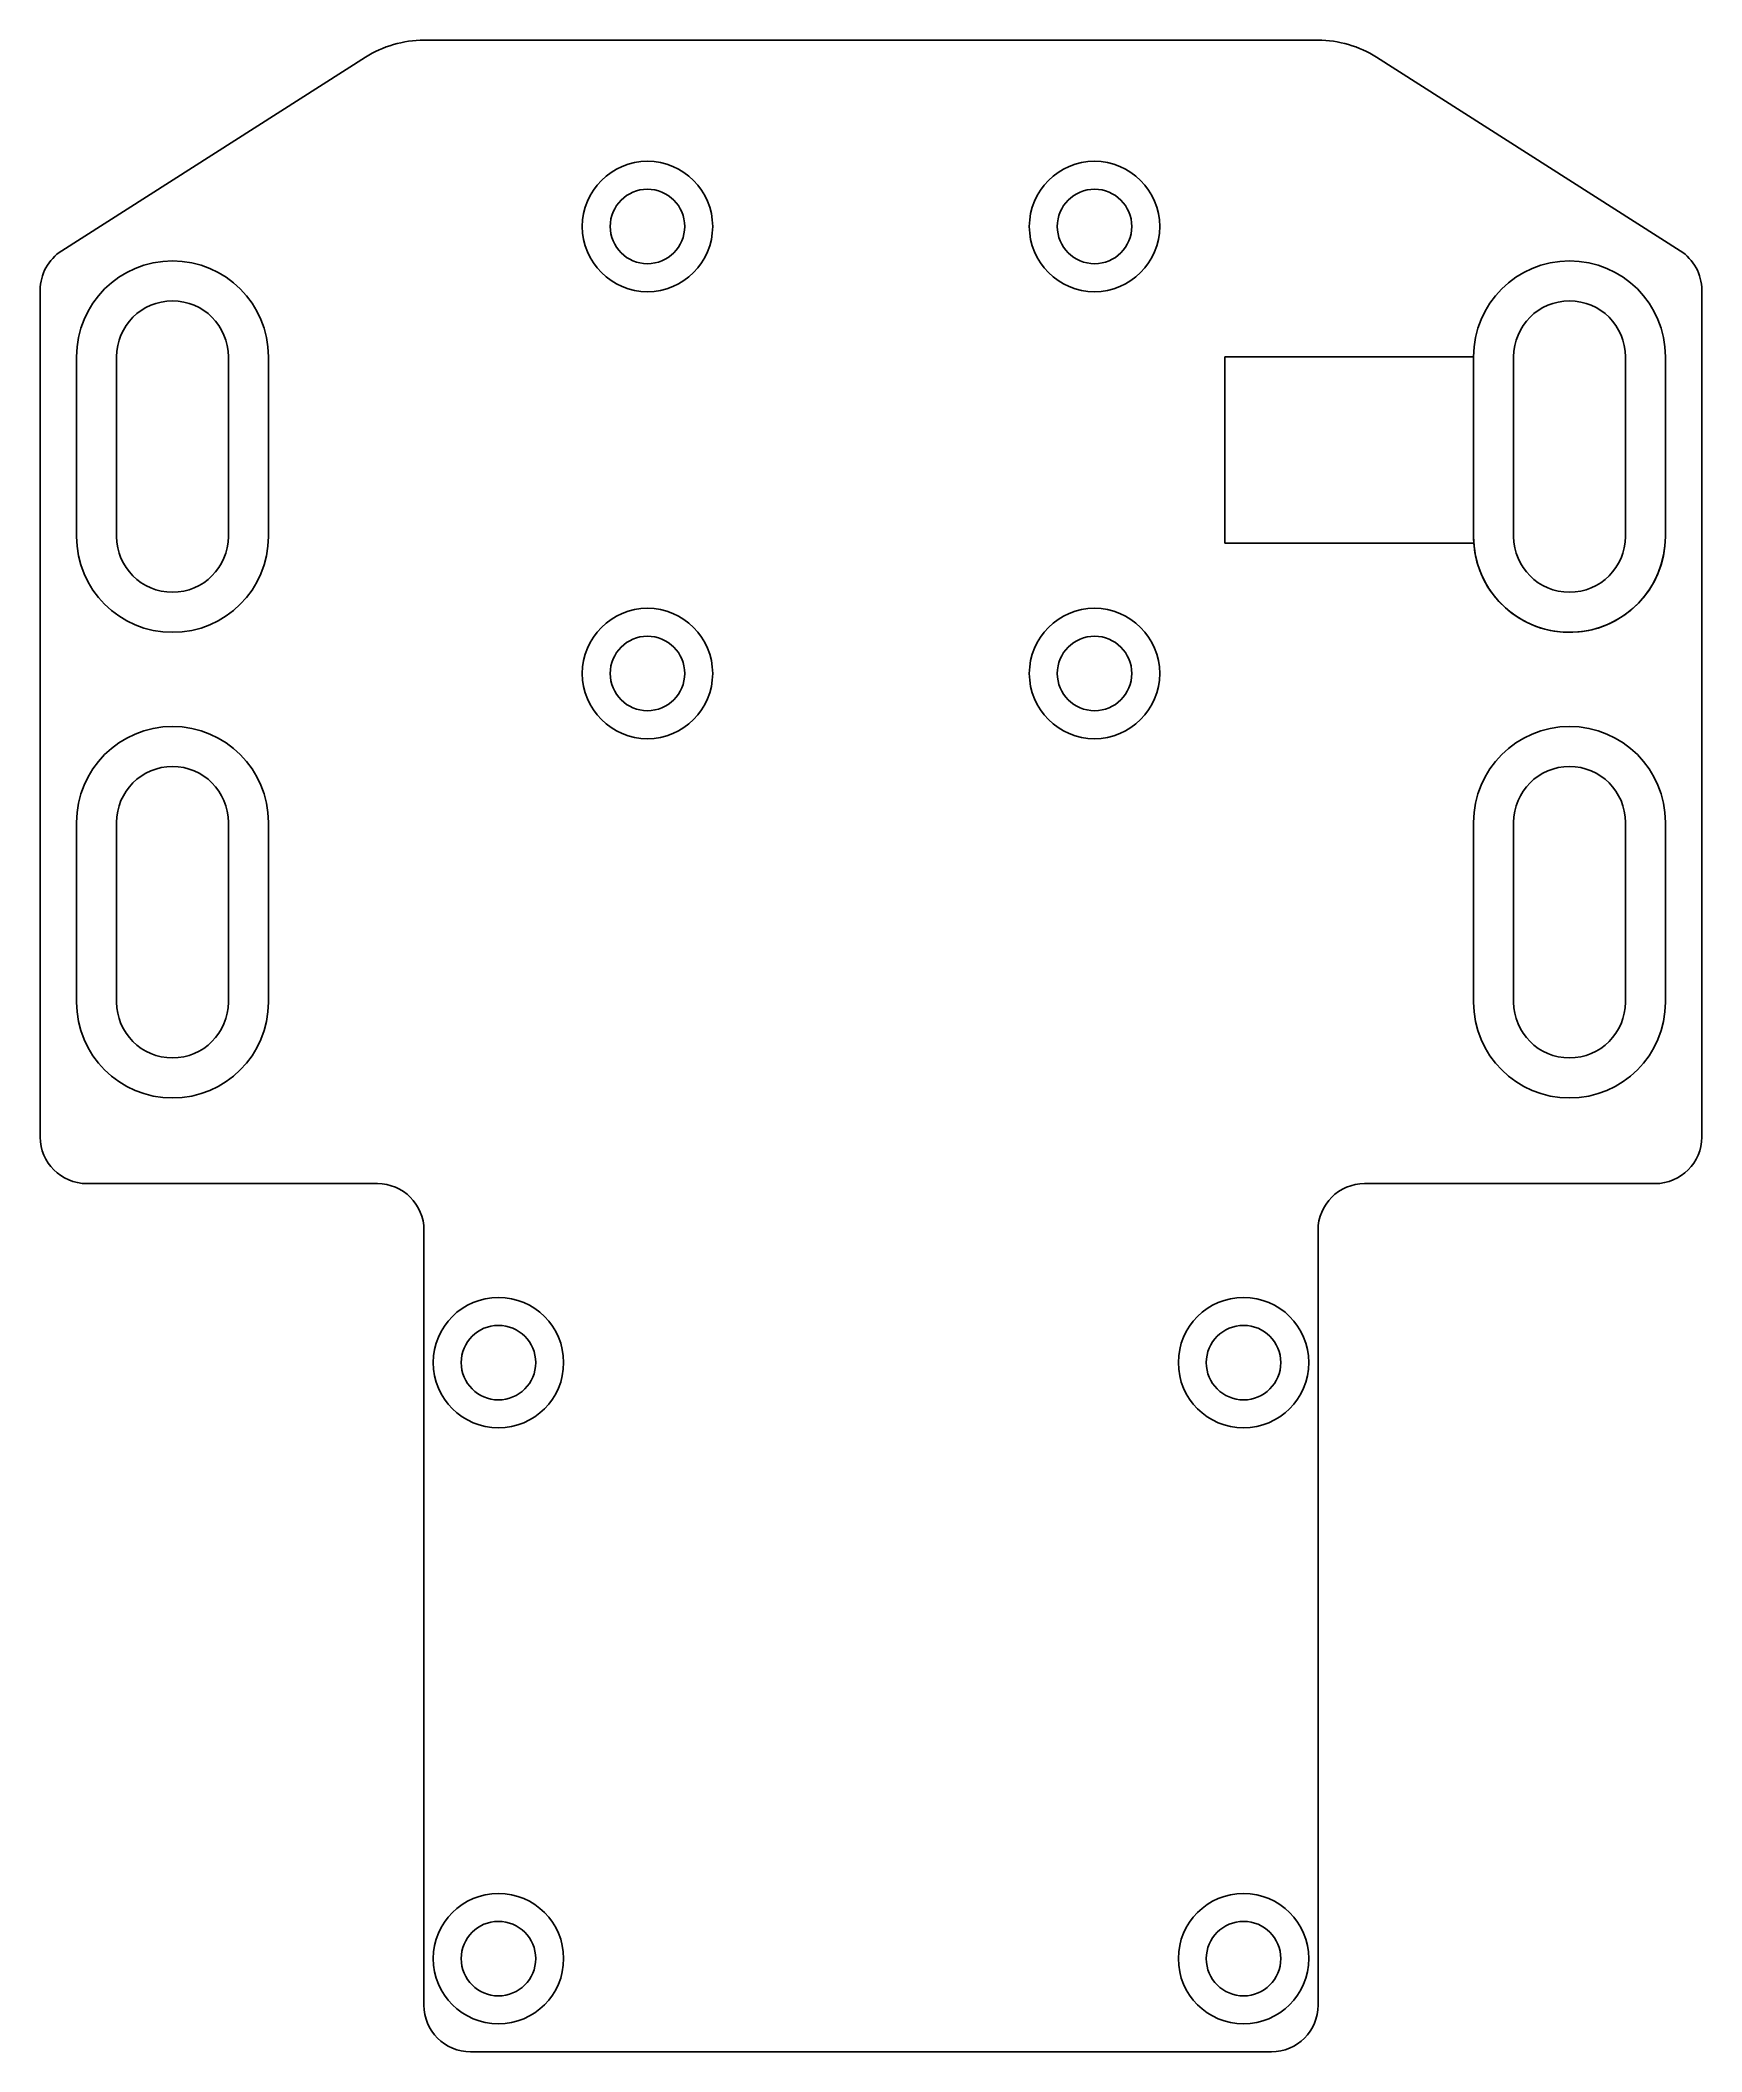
# Model space of a CAD drawing. Header units: millimetres. Extents: x 60 to 149, y -192 to -84.
import ezdxf

# ---------------------------------------------------------------- set-up
doc = ezdxf.new("R2010")
doc.units = ezdxf.units.MM
doc.layers.add('bottom_bracket', color=7, linetype='CONTINUOUS')

msp = doc.modelspace()

# ---------------------------------------------------------------- linework, layer by layer
at = {"layer": 'bottom_bracket'}
for p, q in [((80.5437, -83.9593), (128.544, -83.9593)), ((128.544, -83.9593, 10), (80.5437, -83.9593, 10)), ((80.5437, -83.9593), (80.5437, -83.9593, 10)), ((80.5437, -83.9593), (128.544, -83.9593)), ((80.5437, -83.9593), (80.5437, -83.9593, 10)), ((128.544, -83.9593, 10), (80.5437, -83.9593, 10)), ((128.544, -83.9593), (128.544, -83.9593, 10)), ((128.544, -83.9593), (128.544, -83.9593, 10)), ((61.1002, -95.2666), (77.4086, -84.8734)), ((61.1002, -95.2666, 10), (77.4086, -84.8734, 10)), ((61.1002, -95.2666), (77.4086, -84.8734)), ((61.1002, -95.2666, 10), (77.4086, -84.8734, 10)), ((77.4086, -84.8734), (77.4086, -84.8734, 10)), ((77.4086, -84.8734), (77.4086, -84.8734, 10)), ((147.987, -95.2666), (131.679, -84.8734)), ((147.987, -95.2666, 10), (131.679, -84.8734, 10)), ((131.679, -84.8734), (131.679, -84.8734, 10)), ((131.679, -84.8734), (131.679, -84.8734, 10)), ((147.987, -95.2666), (131.679, -84.8734)), ((147.987, -95.2666, 10), (131.679, -84.8734, 10)), ((89.0437, -93.9593), (89.0437, -93.9593, 5)), ((89.0437, -93.9593), (89.0437, -93.9593, 5)), ((90.5437, -93.9593, 5), (90.5437, -93.9593, 10)), ((90.5437, -93.9593, 5), (90.5437, -93.9593, 10)), ((118.544, -93.9593, 5), (118.544, -93.9593, 10)), ((118.544, -93.9593, 5), (118.544, -93.9593, 10)), ((120.044, -93.9593), (120.044, -93.9593, 5)), ((120.044, -93.9593), (120.044, -93.9593, 5)), ((61.1002, -95.2666), (61.1002, -95.2666, 10)), ((61.1002, -95.2666), (61.1002, -95.2666, 10)), ((147.987, -95.2666), (147.987, -95.2666, 10)), ((147.987, -95.2666), (147.987, -95.2666, 10)), ((59.9437, -142.846), (59.9437, -97.3749)), ((59.9437, -142.846, 10), (59.9437, -97.3749, 10)), ((59.9437, -97.3749), (59.9437, -97.3749, 10)), ((59.9437, -142.846), (59.9437, -97.3749)), ((59.9437, -142.846, 10), (59.9437, -97.3749, 10)), ((59.9437, -97.3749), (59.9437, -97.3749, 10)), ((149.144, -142.846), (149.144, -97.3749)), ((149.144, -142.846, 10), (149.144, -97.3749, 10)), ((149.144, -97.3749), (149.144, -97.3749, 10)), ((149.144, -142.846), (149.144, -97.3749)), ((149.144, -142.846, 10), (149.144, -97.3749, 10)), ((149.144, -97.3749), (149.144, -97.3749, 10)), ((61.8937, -110.599, 10), (61.8937, -100.954, 10)), ((61.8937, -100.954, 10), (61.8937, -100.954, 5)), ((61.8937, -100.954, 10), (61.8937, -100.954, 5)), ((61.8937, -110.599, 10), (61.8937, -100.954, 10)), ((61.8937, -110.599, 5), (61.8937, -100.954, 5)), ((61.8937, -110.599, 5), (61.8937, -100.954, 5)), ((64.0437, -110.599), (64.0437, -100.954)), ((64.0437, -100.954), (64.0437, -100.954, 5)), ((64.0437, -110.599), (64.0437, -100.954)), ((64.0437, -100.954), (64.0437, -100.954, 5)), ((64.0437, -100.954, 5), (64.0437, -110.599, 5)), ((64.0437, -100.954, 5), (64.0437, -110.599, 5)), ((70.0437, -100.954), (70.0437, -110.599)), ((70.0437, -100.954), (70.0437, -110.599)), ((70.0437, -110.599, 5), (70.0437, -100.954, 5)), ((70.0437, -100.954), (70.0437, -100.954, 5)), ((70.0437, -100.954), (70.0437, -100.954, 5)), ((70.0437, -110.599, 5), (70.0437, -100.954, 5)), ((72.1937, -100.954, 10), (72.1937, -110.599, 10)), ((72.1937, -100.954, 10), (72.1937, -100.954, 5)), ((72.1937, -100.954, 10), (72.1937, -100.954, 5)), ((72.1937, -100.954, 10), (72.1937, -110.599, 10)), ((72.1937, -100.954, 5), (72.1937, -110.599, 5)), ((72.1937, -100.954, 5), (72.1937, -110.599, 5)), ((136.894, -100.959, 10), (123.544, -100.959, 10)), ((123.544, -100.959, 10), (123.544, -110.959, 10)), ((136.894, -100.959, 10), (123.544, -100.959, 10)), ((123.544, -100.959, 10), (123.544, -100.959, 7)), ((136.894, -100.959, 7), (123.544, -100.959, 7)), ((123.544, -100.959, 10), (123.544, -100.959, 7)), ((123.544, -100.959, 10), (123.544, -110.959, 10)), ((123.544, -100.959, 7), (123.544, -110.959, 7)), ((123.544, -100.959, 7), (123.544, -110.959, 7)), ((136.894, -100.959, 7), (123.544, -100.959, 7)), ((136.894, -100.954, 10), (136.894, -100.959, 10)), ((136.894, -100.954, 10), (136.894, -100.954, 5)), ((136.894, -100.954, 10), (136.894, -100.959, 10)), ((136.894, -100.954, 5), (136.894, -110.599, 5)), ((136.894, -100.954, 10), (136.894, -100.954, 5)), ((136.894, -100.954, 5), (136.894, -110.599, 5)), ((136.894, -100.959, 10), (136.894, -100.959, 7)), ((136.894, -110.599, 7), (136.894, -100.959, 7)), ((136.894, -100.959, 10), (136.894, -100.959, 7)), ((136.894, -110.599, 7), (136.894, -100.959, 7)), ((139.044, -100.954), (139.044, -110.599)), ((139.044, -100.954), (139.044, -100.954, 5)), ((139.044, -100.954), (139.044, -110.599)), ((139.044, -100.954, 5), (139.044, -110.599, 5)), ((139.044, -100.954), (139.044, -100.954, 5)), ((139.044, -100.954, 5), (139.044, -110.599, 5)), ((145.044, -110.599), (145.044, -100.954)), ((145.044, -110.599), (145.044, -100.954)), ((145.044, -100.954), (145.044, -100.954, 5)), ((145.044, -110.599, 5), (145.044, -100.954, 5)), ((145.044, -100.954), (145.044, -100.954, 5)), ((145.044, -110.599, 5), (145.044, -100.954, 5)), ((147.194, -110.599, 10), (147.194, -100.954, 10)), ((147.194, -100.954, 10), (147.194, -100.954, 5)), ((147.194, -100.954, 10), (147.194, -100.954, 5)), ((147.194, -110.599, 10), (147.194, -100.954, 10)), ((147.194, -110.599, 5), (147.194, -100.954, 5)), ((147.194, -110.599, 5), (147.194, -100.954, 5)), ((61.8937, -110.599, 10), (61.8937, -110.599, 5)), ((61.8937, -110.599, 10), (61.8937, -110.599, 5)), ((64.0437, -110.599), (64.0437, -110.599, 5)), ((64.0437, -110.599), (64.0437, -110.599, 5)), ((70.0437, -110.599), (70.0437, -110.599, 5)), ((70.0437, -110.599), (70.0437, -110.599, 5)), ((72.1937, -110.599, 10), (72.1937, -110.599, 5)), ((72.1937, -110.599, 10), (72.1937, -110.599, 5)), ((123.544, -110.959, 10), (136.906, -110.959, 10)), ((123.544, -110.959, 10), (123.544, -110.959, 7)), ((123.544, -110.959, 10), (136.906, -110.959, 10)), ((123.544, -110.959, 7), (136.906, -110.959, 7)), ((123.544, -110.959, 10), (123.544, -110.959, 7)), ((123.544, -110.959, 7), (136.906, -110.959, 7)), ((136.894, -110.599, 7), (136.894, -110.599, 5)), ((136.894, -110.599, 7), (136.894, -110.599, 5)), ((136.906, -110.959, 7), (136.906, -110.959, 10)), ((136.906, -110.959, 7), (136.906, -110.959, 10)), ((139.044, -110.599), (139.044, -110.599, 5)), ((139.044, -110.599), (139.044, -110.599, 5)), ((145.044, -110.599), (145.044, -110.599, 5)), ((145.044, -110.599), (145.044, -110.599, 5)), ((147.194, -110.599, 10), (147.194, -110.599, 5)), ((147.194, -110.599, 10), (147.194, -110.599, 5)), ((89.0437, -117.959), (89.0437, -117.959, 5)), ((89.0437, -117.959), (89.0437, -117.959, 5)), ((90.5437, -117.959, 5), (90.5437, -117.959, 10)), ((90.5437, -117.959, 5), (90.5437, -117.959, 10)), ((118.544, -117.959, 5), (118.544, -117.959, 10)), ((118.544, -117.959, 5), (118.544, -117.959, 10)), ((120.044, -117.959), (120.044, -117.959, 5)), ((120.044, -117.959), (120.044, -117.959, 5)), ((61.8937, -135.599, 10), (61.8937, -125.954, 10)), ((61.8937, -125.954, 10), (61.8937, -125.954, 5)), ((61.8937, -125.954, 10), (61.8937, -125.954, 5)), ((61.8937, -135.599, 10), (61.8937, -125.954, 10)), ((61.8937, -135.599, 5), (61.8937, -125.954, 5)), ((61.8937, -135.599, 5), (61.8937, -125.954, 5)), ((64.0437, -135.599), (64.0437, -125.954)), ((64.0437, -125.954), (64.0437, -125.954, 5)), ((64.0437, -135.599), (64.0437, -125.954)), ((64.0437, -125.954), (64.0437, -125.954, 5)), ((64.0437, -125.954, 5), (64.0437, -135.599, 5)), ((64.0437, -125.954, 5), (64.0437, -135.599, 5)), ((70.0437, -125.954), (70.0437, -135.599)), ((70.0437, -125.954), (70.0437, -135.599)), ((70.0437, -135.599, 5), (70.0437, -125.954, 5)), ((70.0437, -125.954), (70.0437, -125.954, 5)), ((70.0437, -125.954), (70.0437, -125.954, 5)), ((70.0437, -135.599, 5), (70.0437, -125.954, 5)), ((72.1937, -125.954, 10), (72.1937, -135.599, 10)), ((72.1937, -125.954, 10), (72.1937, -125.954, 5)), ((72.1937, -125.954, 10), (72.1937, -125.954, 5)), ((72.1937, -125.954, 10), (72.1937, -135.599, 10)), ((72.1937, -125.954, 5), (72.1937, -135.599, 5)), ((72.1937, -125.954, 5), (72.1937, -135.599, 5)), ((136.894, -125.954, 10), (136.894, -135.599, 10)), ((136.894, -125.954, 10), (136.894, -125.954, 5)), ((136.894, -125.954, 10), (136.894, -125.954, 5)), ((136.894, -125.954, 10), (136.894, -135.599, 10)), ((136.894, -125.954, 5), (136.894, -135.599, 5)), ((136.894, -125.954, 5), (136.894, -135.599, 5)), ((139.044, -125.954), (139.044, -135.599)), ((139.044, -125.954), (139.044, -125.954, 5)), ((139.044, -125.954), (139.044, -135.599)), ((139.044, -125.954, 5), (139.044, -135.599, 5)), ((139.044, -125.954), (139.044, -125.954, 5)), ((139.044, -125.954, 5), (139.044, -135.599, 5)), ((145.044, -135.599), (145.044, -125.954)), ((145.044, -135.599), (145.044, -125.954)), ((145.044, -125.954), (145.044, -125.954, 5)), ((145.044, -135.599, 5), (145.044, -125.954, 5)), ((145.044, -125.954), (145.044, -125.954, 5)), ((145.044, -135.599, 5), (145.044, -125.954, 5)), ((147.194, -135.599, 10), (147.194, -125.954, 10)), ((147.194, -125.954, 10), (147.194, -125.954, 5)), ((147.194, -125.954, 10), (147.194, -125.954, 5)), ((147.194, -135.599, 10), (147.194, -125.954, 10)), ((147.194, -135.599, 5), (147.194, -125.954, 5)), ((147.194, -135.599, 5), (147.194, -125.954, 5)), ((61.8937, -135.599, 10), (61.8937, -135.599, 5)), ((61.8937, -135.599, 10), (61.8937, -135.599, 5)), ((64.0437, -135.599), (64.0437, -135.599, 5)), ((64.0437, -135.599), (64.0437, -135.599, 5)), ((70.0437, -135.599), (70.0437, -135.599, 5)), ((70.0437, -135.599), (70.0437, -135.599, 5)), ((72.1937, -135.599, 10), (72.1937, -135.599, 5)), ((72.1937, -135.599, 10), (72.1937, -135.599, 5)), ((136.894, -135.599, 10), (136.894, -135.599, 5)), ((136.894, -135.599, 10), (136.894, -135.599, 5)), ((139.044, -135.599), (139.044, -135.599, 5)), ((139.044, -135.599), (139.044, -135.599, 5)), ((145.044, -135.599), (145.044, -135.599, 5)), ((145.044, -135.599), (145.044, -135.599, 5)), ((147.194, -135.599, 10), (147.194, -135.599, 5)), ((147.194, -135.599, 10), (147.194, -135.599, 5)), ((59.9437, -142.846), (59.9437, -142.846, 10)), ((59.9437, -142.846), (59.9437, -142.846, 10)), ((149.144, -142.846), (149.144, -142.846, 10)), ((149.144, -142.846), (149.144, -142.846, 10)), ((78.0437, -145.346), (62.4437, -145.346)), ((78.0437, -145.346, 10), (62.4437, -145.346, 10)), ((62.4437, -145.346), (62.4437, -145.346, 10)), ((78.0437, -145.346), (62.4437, -145.346)), ((78.0437, -145.346, 10), (62.4437, -145.346, 10)), ((62.4437, -145.346), (62.4437, -145.346, 10)), ((78.0437, -145.346), (78.0437, -145.346, 10)), ((78.0437, -145.346), (78.0437, -145.346, 10)), ((131.044, -145.346), (131.044, -145.346, 10)), ((131.044, -145.346), (146.644, -145.346)), ((131.044, -145.346, 10), (146.644, -145.346, 10)), ((131.044, -145.346), (131.044, -145.346, 10)), ((131.044, -145.346), (146.644, -145.346)), ((131.044, -145.346, 10), (146.644, -145.346, 10)), ((146.644, -145.346), (146.644, -145.346, 10)), ((146.644, -145.346), (146.644, -145.346, 10)), ((80.5437, -189.459), (80.5437, -147.846)), ((80.5437, -189.459, 10), (80.5437, -147.846, 10)), ((80.5437, -147.846), (80.5437, -147.846, 10)), ((80.5437, -189.459), (80.5437, -147.846)), ((80.5437, -189.459, 10), (80.5437, -147.846, 10)), ((80.5437, -147.846), (80.5437, -147.846, 10)), ((128.544, -147.846), (128.544, -147.846, 10)), ((128.544, -189.459), (128.544, -147.846)), ((128.544, -189.459, 10), (128.544, -147.846, 10)), ((128.544, -147.846), (128.544, -147.846, 10)), ((128.544, -189.459), (128.544, -147.846)), ((128.544, -189.459, 10), (128.544, -147.846, 10)), ((81.0437, -154.959), (81.0437, -154.959, 5)), ((81.0437, -154.959), (81.0437, -154.959, 5)), ((82.5437, -154.959, 5), (82.5437, -154.959, 10)), ((82.5437, -154.959, 5), (82.5437, -154.959, 10)), ((126.544, -154.959, 5), (126.544, -154.959, 10)), ((126.544, -154.959, 5), (126.544, -154.959, 10)), ((128.044, -154.959), (128.044, -154.959, 5)), ((128.044, -154.959), (128.044, -154.959, 5)), ((81.0437, -186.959), (81.0437, -186.959, 5)), ((81.0437, -186.959), (81.0437, -186.959, 5)), ((82.5437, -186.959, 5), (82.5437, -186.959, 10)), ((82.5437, -186.959, 5), (82.5437, -186.959, 10)), ((126.544, -186.959, 5), (126.544, -186.959, 10)), ((126.544, -186.959, 5), (126.544, -186.959, 10)), ((128.044, -186.959), (128.044, -186.959, 5)), ((128.044, -186.959), (128.044, -186.959, 5)), ((80.5437, -189.459), (80.5437, -189.459, 10)), ((80.5437, -189.459), (80.5437, -189.459, 10)), ((128.544, -189.459), (128.544, -189.459, 10)), ((128.544, -189.459), (128.544, -189.459, 10)), ((83.0437, -191.959), (126.044, -191.959)), ((126.044, -191.959, 10), (83.0437, -191.959, 10)), ((126.044, -191.959, 10), (83.0437, -191.959, 10)), ((83.0437, -191.959), (83.0437, -191.959, 10)), ((83.0437, -191.959), (126.044, -191.959)), ((83.0437, -191.959), (83.0437, -191.959, 10)), ((126.044, -191.959), (126.044, -191.959, 10)), ((126.044, -191.959), (126.044, -191.959, 10))]:
    msp.add_line(p, q, dxfattribs=at)
for centre, radius in [((92.5437, -93.9593), 3.5), ((92.5437, -93.9593), 3.5), ((92.5437, -93.9593), 3.5), ((92.5437, -93.9593), 3.5), ((116.544, -93.9593), 3.5), ((116.544, -93.9593), 3.5), ((116.544, -93.9593), 3.5), ((116.544, -93.9593), 3.5), ((92.5437, -93.9593), 2), ((92.5437, -93.9593), 2), ((92.5437, -93.9593), 2), ((92.5437, -93.9593), 2), ((116.544, -93.9593), 2), ((116.544, -93.9593), 2), ((116.544, -93.9593), 2), ((116.544, -93.9593), 2), ((92.5437, -117.959), 3.5), ((92.5437, -117.959), 3.5), ((92.5437, -117.959), 3.5), ((92.5437, -117.959), 3.5), ((116.544, -117.959), 3.5), ((116.544, -117.959), 3.5), ((116.544, -117.959), 3.5), ((116.544, -117.959), 3.5), ((92.5437, -117.959), 2), ((92.5437, -117.959), 2), ((92.5437, -117.959), 2), ((92.5437, -117.959), 2), ((116.544, -117.959), 2), ((116.544, -117.959), 2), ((116.544, -117.959), 2), ((116.544, -117.959), 2), ((84.5437, -154.959), 3.5), ((84.5437, -154.959), 3.5), ((84.5437, -154.959), 3.5), ((84.5437, -154.959), 3.5), ((124.544, -154.959), 3.5), ((124.544, -154.959), 3.5), ((124.544, -154.959), 3.5), ((124.544, -154.959), 3.5), ((84.5437, -154.959), 2), ((84.5437, -154.959), 2), ((84.5437, -154.959), 2), ((84.5437, -154.959), 2), ((124.544, -154.959), 2), ((124.544, -154.959), 2), ((124.544, -154.959), 2), ((124.544, -154.959), 2), ((84.5437, -186.959), 3.5), ((84.5437, -186.959), 3.5), ((84.5437, -186.959), 3.5), ((84.5437, -186.959), 3.5), ((124.544, -186.959), 3.5), ((124.544, -186.959), 3.5), ((124.544, -186.959), 3.5), ((124.544, -186.959), 3.5), ((84.5437, -186.959), 2), ((84.5437, -186.959), 2), ((84.5437, -186.959), 2), ((84.5437, -186.959), 2), ((124.544, -186.959), 2), ((124.544, -186.959), 2), ((124.544, -186.959), 2), ((124.544, -186.959), 2)]:
    msp.add_circle(centre, radius, dxfattribs=at)
for centre, radius, start, end in [((80.5437, -89.7929), 5.8336, 90, 122.509), ((80.5437, -89.7929, 10), 5.8336, 90, 122.509), ((80.5437, -89.7929), 5.8336, 90, 122.509), ((80.5437, -89.7929, 10), 5.8336, 90, 122.509), ((128.544, -89.7929), 5.8336, 57.491, 90), ((128.544, -89.7929, 10), 5.8336, 57.491, 90), ((128.544, -89.7929), 5.8336, 57.491, 90), ((128.544, -89.7929, 10), 5.8336, 57.491, 90), ((62.4437, -97.3749), 2.5, 122.509, 180), ((62.4437, -97.3749, 10), 2.5, 122.509, 180), ((62.4437, -97.3749), 2.5, 122.509, 180), ((62.4437, -97.3749, 10), 2.5, 122.509, 180), ((67.0437, -100.954, 10), 5.15, 0, 180), ((67.0437, -100.954, 10), 5.15, 0, 180), ((67.0437, -100.954, 5), 5.15, 0, 180), ((67.0437, -100.954, 5), 5.15, 0, 180), ((142.044, -100.954, 10), 5.15, 0, -180), ((142.044, -100.954, 10), 5.15, 0, -180), ((142.044, -100.954, 5), 5.15, 0, -180), ((142.044, -100.954, 5), 5.15, 0, -180), ((146.644, -97.3749), 2.5, 0, 57.491), ((146.644, -97.3749, 10), 2.5, 0, 57.491), ((146.644, -97.3749), 2.5, 0, 57.491), ((146.644, -97.3749, 10), 2.5, 0, 57.491), ((67.0437, -100.954), 3, 0, 180), ((67.0437, -100.954), 3, 0, 180), ((67.0437, -100.954, 5), 3, 0, 180), ((67.0437, -100.954, 5), 3, 0, 180), ((142.044, -100.954), 3, 0, -180), ((142.044, -100.954), 3, 0, -180), ((142.044, -100.954, 5), 3, 0, -180), ((142.044, -100.954, 5), 3, 0, -180), ((67.0437, -110.599, 10), 5.15, 180, 0), ((67.0437, -110.599, 10), 5.15, 180, 0), ((67.0437, -110.599, 5), 5.15, 180, 0), ((67.0437, -110.599, 5), 5.15, 180, 0), ((67.0437, -110.599), 3, 180, 0), ((67.0437, -110.599), 3, 180, 0), ((67.0437, -110.599, 5), 3, 180, 0), ((67.0437, -110.599, 5), 3, 180, 0), ((142.044, -110.599, 7), 5.15, -180, -175.986), ((142.044, -110.599, 5), 5.15, -180, 0), ((142.044, -110.599, 5), 5.15, -180, 0), ((142.044, -110.599, 7), 5.15, -180, -175.986), ((142.044, -110.599, 10), 5.15, -175.986, 0), ((142.044, -110.599, 10), 5.15, -175.986, 0), ((142.044, -110.599), 3, -180, 0), ((142.044, -110.599), 3, -180, 0), ((142.044, -110.599, 5), 3, -180, 0), ((142.044, -110.599, 5), 3, -180, 0), ((67.0437, -125.954, 10), 5.15, 0, -180), ((67.0437, -125.954, 10), 5.15, 0, -180), ((67.0437, -125.954, 5), 5.15, 0, -180), ((67.0437, -125.954, 5), 5.15, 0, -180), ((142.044, -125.954, 10), 5.15, 0, 180), ((142.044, -125.954, 10), 5.15, 0, 180), ((142.044, -125.954, 5), 5.15, 0, 180), ((142.044, -125.954, 5), 5.15, 0, 180), ((67.0437, -125.954), 3, 0, -180), ((67.0437, -125.954), 3, 0, -180), ((67.0437, -125.954, 5), 3, 0, -180), ((67.0437, -125.954, 5), 3, 0, -180), ((142.044, -125.954), 3, 0, 180), ((142.044, -125.954), 3, 0, 180), ((142.044, -125.954, 5), 3, 0, 180), ((142.044, -125.954, 5), 3, 0, 180), ((67.0437, -135.599, 10), 5.15, -180, 0), ((67.0437, -135.599, 10), 5.15, -180, 0), ((67.0437, -135.599, 5), 5.15, -180, 0), ((67.0437, -135.599, 5), 5.15, -180, 0), ((67.0437, -135.599), 3, -180, 0), ((67.0437, -135.599), 3, -180, 0), ((67.0437, -135.599, 5), 3, -180, 0), ((67.0437, -135.599, 5), 3, -180, 0), ((142.044, -135.599, 10), 5.15, 180, 0), ((142.044, -135.599, 10), 5.15, 180, 0), ((142.044, -135.599, 5), 5.15, 180, 0), ((142.044, -135.599, 5), 5.15, 180, 0), ((142.044, -135.599), 3, 180, 0), ((142.044, -135.599), 3, 180, 0), ((142.044, -135.599, 5), 3, 180, 0), ((142.044, -135.599, 5), 3, 180, 0), ((62.4437, -142.846), 2.5, 180, -90), ((62.4437, -142.846, 10), 2.5, 180, -90), ((62.4437, -142.846), 2.5, 180, -90), ((62.4437, -142.846, 10), 2.5, 180, -90), ((146.644, -142.846), 2.5, -90, 0), ((146.644, -142.846, 10), 2.5, -90, 0), ((146.644, -142.846), 2.5, -90, 0), ((146.644, -142.846, 10), 2.5, -90, 0), ((78.0437, -147.846), 2.5, 0, 90), ((78.0437, -147.846, 10), 2.5, 0, 90), ((78.0437, -147.846), 2.5, 0, 90), ((78.0437, -147.846, 10), 2.5, 0, 90), ((131.044, -147.846), 2.5, 90, 180), ((131.044, -147.846, 10), 2.5, 90, 180), ((131.044, -147.846), 2.5, 90, 180), ((131.044, -147.846, 10), 2.5, 90, 180), ((83.0437, -189.459), 2.5, 180, -90), ((83.0437, -189.459, 10), 2.5, 180, -90), ((83.0437, -189.459), 2.5, 180, -90), ((83.0437, -189.459, 10), 2.5, 180, -90), ((126.044, -189.459), 2.5, -90, 0), ((126.044, -189.459, 10), 2.5, -90, 0), ((126.044, -189.459), 2.5, -90, 0), ((126.044, -189.459, 10), 2.5, -90, 0)]:
    msp.add_arc(centre, radius, start, end, dxfattribs=at)

doc.saveas('drawing.dxf')
